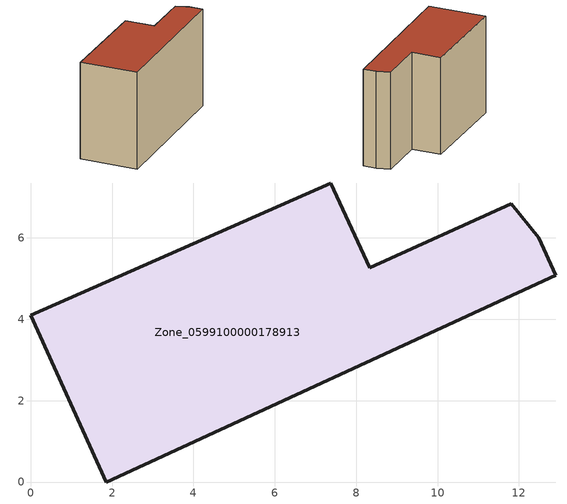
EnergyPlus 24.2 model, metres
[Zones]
Zone_0599100000178913
 floor ground (C_G): 11.82,6.84 12.49,6.01 12.91,5.08 1.86,0 0,4.1 7.38,7.35 8.33,5.26 z0
 wall outside (C_F): 1.86,0 12.91,5.08 12.49,6.01 11.82,6.84 8.33,5.26 7.38,7.35 0,4.1 1.86,0 z0:7.71
 roof outside (C_R): 12.49,6.01 11.82,6.84 8.33,5.26 7.38,7.35 0,4.1 1.86,0 12.91,5.08 z7.71
[BUILDING]
Pand.0599100000178913: North Axis=0; Terrain=City; Loads Convergence Tolerance Value=0.04; Temperature Convergence Tolerance Value=0.4; Solar Distribution=FullExterior; Maximum Number of Warmup Days=25; Minimum Number of Warmup Days=1
[Site:Location]
Rotterdam.The.Hague.AP_ZH_NLD Design_Conditions: Latitude=51.96; Longitude=4.45; Time Zone=1; Elevation=-4.5
[SITE:GROUNDTEMPERATURE:BUILDINGSURFACE]
18, 18, 18, 18, 18, 18, 18, 18, 18, 18, 18, 18
[MATERIAL] Thermal Absorptance=0.9; Solar Absorptance=0.7; Visible Absorptance=0.7
Name | Roughness | Thickness | Conductivity | Density | Specific Heat
G.TC.1946 | MediumSmooth | 0.15 | 1 | 540 | 1210
F.TC.1946 | Rough | 0.3 | 0.857143 | 1920 | 840
R.TC.1946 | MediumRough | 0.2 | 0.909091 | 1500 | 1000
[CONSTRUCTION]
C_G: G.TC.1946
C_F: F.TC.1946
C_R: R.TC.1946
[ZONE]
Zone_0599100000178913: Type=1; Multiplier=1; Ceiling Height=Autocalculate; Volume=Autocalculate; Floor Area=autocalculate; Part of Total Floor Area=Yes
[ZONEINFILTRATION:DESIGNFLOWRATE]
Infil_Zone_0599100000178913: Zone or ZoneList or Space or SpaceList=Zone_0599100000178913; Schedule=AlwaysOn; Design Flow Rate Calculation Method=Flow/Area; Flow Rate per Floor Area=0.003; Constant Term Coefficient=1; Temperature Term Coefficient=0; Velocity Term Coefficient=0; Velocity Squared Term Coefficient=0
[HVACTEMPLATE:ZONE:IDEALLOADSAIRSYSTEM]
Zone_0599100000178913: Maximum Heating Supply Air Temperature=50; Minimum Cooling Supply Air Temperature=13; Maximum Heating Supply Air Humidity Ratio=0.0156; Minimum Cooling Supply Air Humidity Ratio=0.0077; Heating Limit=NoLimit; Cooling Limit=NoLimit; Dehumidification Control Type=ConstantSensibleHeatRatio; Cooling Sensible Heat Ratio=0.7; Dehumidification Setpoint=60; Humidification Control Type=None; Humidification Setpoint=30; Outdoor Air Method=None; Outdoor Air Flow Rate per Person=0.00944; Outdoor Air Flow Rate per Zone Floor Area=0; Outdoor Air Flow Rate per Zone=0; Demand Controlled Ventilation Type=None; Outdoor Air Economizer Type=NoEconomizer; Heat Recovery Type=None; Sensible Heat Recovery Effectiveness=0.7; Latent Heat Recovery Effectiveness=0.65
[ZONECONTROL:THERMOSTAT]
ThermostatControl_Zone_0599100000178913: Zone or ZoneList=Zone_0599100000178913; Control Type Schedule=DualSetpointControlType; Control 1=Thermostat_Zone_0599100000178913; Temperature Difference Between Cutout And Setpoint=0
[THERMOSTATSETPOINT:DUALSETPOINT]
Thermostat_Zone_0599100000178913: Heating Setpoint Temperature Schedule=HeatingSetpoint_Zone_0599100000178913; Cooling Setpoint Temperature Schedule=CoolingSetpoint_Zone_0599100000178913
[SCHEDULE:COMPACT]
HeatingSetpoint_Zone_0599100000178913: Through: 12/31, For: AllDays, Until: 24:00, 21
CoolingSetpoint_Zone_0599100000178913: Through: 12/31, For: AllDays, Until: 24:00, 24
DualSetpointControlType: Through: 12/31, For: AllDays, Until: 24:00, 4
AlwaysOn: Through: 12/31, For: AllDays, Until: 24:00, 1
